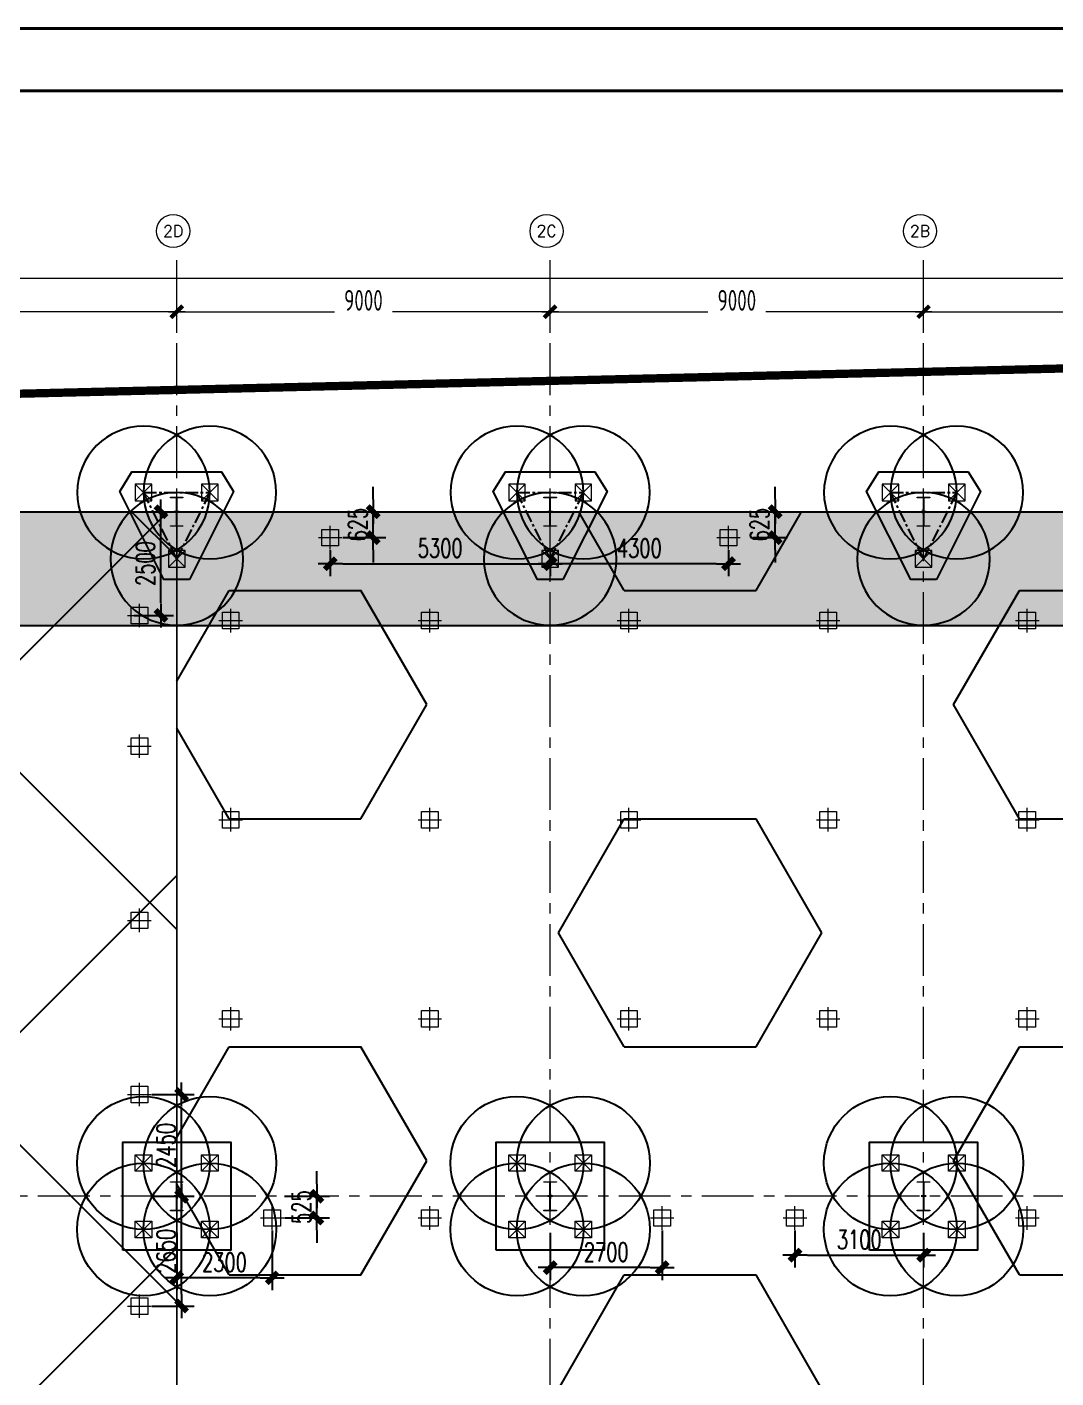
# Model space of a CAD drawing. Extents: x -1201378 to 2367219, y -619313 to 244905.
# Drawn here: x -414367 to -389566, y -2480 to 30085 of the extents above; entities that cross this region are included whole.
import ezdxf
from ezdxf.enums import TextEntityAlignment as Align

# ---------------------------------------------------------------- set-up
doc = ezdxf.new("R2010")
doc.units = 0
doc.header["$LTSCALE"] = 1000
doc.linetypes.add('CENTER', pattern=[2, 1.25, -0.25, 0.25, -0.25])
doc.linetypes.add('DASH', pattern=[0.35, 0.25, -0.1])
doc.layers.get('0').update_dxf_attribs({"linetype": 'CONTINUOUS'})
doc.layers.get('Defpoints').update_dxf_attribs({"linetype": 'CONTINUOUS'})
for name, color, linetype in [('0-cxFrame', 155, 'CONTINUOUS'), ('Hatch-一般填充', 252, 'CONTINUOUS'), ('S-DIMZ', 115, 'CONTINUOUS'), ('S-DOTE1', 140, 'CENTER'), ('S-HATCH1-W', 252, 'CONTINUOUS'), ('S-SGJ', 21, 'CONTINUOUS')]:
    doc.layers.add(name, color=color, linetype=linetype)
for name, color, linetype, lineweight in [('0-cxText', 131, 'CONTINUOUS', 25), ('S-axis', 111, 'CONTINUOUS', 0), ('S-col', 2, 'CONTINUOUS', 0), ('S-dim', 81, 'CONTINUOUS', 0), ('S-dote', 5, 'CENTER', 0), ('S-zhuang', 1, 'CONTINUOUS', 0)]:
    doc.layers.add(name, color=color, linetype=linetype, lineweight=lineweight)
doc.styles.add('_TCH_AXIS', font='COMPLEX', dxfattribs={"bigfont": 'GBCBIG'})
doc.styles.add('cx_tuming', font='simhei.ttf')
doc.styles.add('cx_tuqian1', font='')
doc.styles.add('SS1', font='tj-romans1.shx', dxfattribs={"width": 0.7, "bigfont": 'tj-hztxt1.shx'})
doc.styles.add('TSSD_Dimension', font='tssdeng.shx', dxfattribs={"width": 0.7, "bigfont": 'hztxt.shx'})
doc.styles.add('黑体', font='simhei.ttf', dxfattribs={"width": 0.8})
doc.styles.get('cx_tuqian1').set_extended_font_data('SimSun')
doc.dimstyles.new('S-150-ARCHI', dxfattribs={"dimscale": 150, "dimtxt": 3, "dimasz": 2, "dimexe": 2, "dimexo": 2, "dimgap": 1, "dimtad": 1, "dimdec": 0, "dimzin": 0, "dimdsep": 46, "dimtxsty": 'SS1', "dimblk1": 'TT', "dimblk2": 'TT', "dimsah": 1, "dimcen": 1, "dimclrd": 256, "dimclre": 256, "dimclrt": 256, "dimadec": 0, "dimazin": 0, "dimtfac": 1, "dimtdec": 0, "dimtix": 1, "dimtmove": 2, "dimatfit": 0, "dimldrblk": 'TT', "dimfxl": 2, "dimtolj": 1, "dimtzin": 0, "dimarcsym": 0})
doc.dimstyles.new('TSSD_200_200', dxfattribs={"dimtxt": 500, "dimasz": 200, "dimexe": 200, "dimexo": 500, "dimgap": 200, "dimtad": 1, "dimdec": 0, "dimzin": 0, "dimdsep": 46, "dimtxsty": 'TSSD_Dimension', "dimblk": 'ARCHTICK', "dimcen": 0, "dimdle": 200, "dimclrt": 7, "dimadec": 0, "dimazin": 0, "dimtfac": 1, "dimtdec": 0, "dimtix": 1, "dimtmove": 2, "dimatfit": 3, "dimfxl": 1, "dimtolj": 1, "dimtzin": 0, "dimarcsym": 0})

# ---------------------------------------------------------------- blocks, each defined once
blk = doc.blocks.new('_ArchTick')
at = {"color": 0, "linetype": 'ByBlock', "const_width": 0.5}
blk.add_lwpolyline([(-0.71, -0.71), (0.71, 0.71)], dxfattribs=at)
blk = doc.blocks.new('*D107')
at = {"layer": 'Defpoints', "color": 0, "transparency": 16777216}
for p in [(-110758, -176778), (-119758, -177738), (-110758, -177738)]:
    blk.add_point(p, dxfattribs=at)
at = {"layer": 'S-axis', "color": 0, "lineweight": -2, "transparency": 16777216}
for p, q in [((-119958, -176778), (-115957, -176778)), ((-119758, -177238), (-119758, -176578)), ((-110558, -176778), (-114560, -176778)), ((-110758, -177238), (-110758, -176578))]:
    blk.add_line(p, q, dxfattribs=at)
at = {"layer": 'S-axis', "color": 0, "lineweight": -2, "transparency": 16777216, "xscale": 200, "yscale": 200, "zscale": 200, "rotation": 180}
blk.add_blockref('_ArchTick', (-119758, -176778), dxfattribs=at)
at = {"layer": 'S-axis', "color": 0, "lineweight": -2, "transparency": 16777216, "xscale": 200, "yscale": 200, "zscale": 200}
blk.add_blockref('_ArchTick', (-110758, -176778), dxfattribs=at)
at = {"layer": 'S-axis', "color": 7, "transparency": 16777216, "insert": (-115258, -176503), "char_height": 500, "attachment_point": 5, "style": 'TSSD_Dimension'}
blk.add_mtext('\\A1;9000', dxfattribs=at)
blk = doc.blocks.new('*D108')
at = {"layer": 'Defpoints', "color": 0, "transparency": 16777216}
for p in [(-101758, -176778), (-110758, -177738), (-101758, -177738)]:
    blk.add_point(p, dxfattribs=at)
at = {"layer": 'S-axis', "color": 0, "lineweight": -2, "transparency": 16777216}
for p, q in [((-110958, -176778), (-106957, -176778)), ((-110758, -177238), (-110758, -176578)), ((-101558, -176778), (-105560, -176778)), ((-101758, -177238), (-101758, -176578))]:
    blk.add_line(p, q, dxfattribs=at)
at = {"layer": 'S-axis', "color": 0, "lineweight": -2, "transparency": 16777216, "xscale": 200, "yscale": 200, "zscale": 200, "rotation": 180}
blk.add_blockref('_ArchTick', (-110758, -176778), dxfattribs=at)
at = {"layer": 'S-axis', "color": 0, "lineweight": -2, "transparency": 16777216, "xscale": 200, "yscale": 200, "zscale": 200}
blk.add_blockref('_ArchTick', (-101758, -176778), dxfattribs=at)
at = {"layer": 'S-axis', "color": 7, "transparency": 16777216, "insert": (-106258, -176503), "char_height": 500, "attachment_point": 5, "style": 'TSSD_Dimension'}
blk.add_mtext('\\A1;9000', dxfattribs=at)
blk = doc.blocks.new('*D109')
at = {"layer": 'Defpoints', "color": 0, "transparency": 16777216}
for p in [(-92758, -176778), (-101758, -177738), (-92758, -177738)]:
    blk.add_point(p, dxfattribs=at)
at = {"layer": 'S-axis', "color": 0, "lineweight": -2, "transparency": 16777216}
for p, q in [((-101958, -176778), (-97957, -176778)), ((-101758, -177238), (-101758, -176578)), ((-92558, -176778), (-96560, -176778)), ((-92758, -177238), (-92758, -176578))]:
    blk.add_line(p, q, dxfattribs=at)
at = {"layer": 'S-axis', "color": 0, "lineweight": -2, "transparency": 16777216, "xscale": 200, "yscale": 200, "zscale": 200, "rotation": 180}
blk.add_blockref('_ArchTick', (-101758, -176778), dxfattribs=at)
at = {"layer": 'S-axis', "color": 0, "lineweight": -2, "transparency": 16777216, "xscale": 200, "yscale": 200, "zscale": 200}
blk.add_blockref('_ArchTick', (-92758, -176778), dxfattribs=at)
at = {"layer": 'S-axis', "color": 7, "transparency": 16777216, "insert": (-97258, -176503), "char_height": 500, "attachment_point": 5, "style": 'TSSD_Dimension'}
blk.add_mtext('\\A1;9000', dxfattribs=at)
blk = doc.blocks.new('*D110')
at = {"layer": 'Defpoints', "color": 0, "transparency": 16777216}
for p in [(-83758, -176778), (-92758, -177738), (-83758, -177738)]:
    blk.add_point(p, dxfattribs=at)
at = {"layer": 'S-axis', "color": 0, "lineweight": -2, "transparency": 16777216}
for p, q in [((-92958, -176778), (-88957, -176778)), ((-92758, -177238), (-92758, -176578)), ((-83558, -176778), (-87560, -176778)), ((-83758, -177238), (-83758, -176578))]:
    blk.add_line(p, q, dxfattribs=at)
at = {"layer": 'S-axis', "color": 0, "lineweight": -2, "transparency": 16777216, "xscale": 200, "yscale": 200, "zscale": 200, "rotation": 180}
blk.add_blockref('_ArchTick', (-92758, -176778), dxfattribs=at)
at = {"layer": 'S-axis', "color": 0, "lineweight": -2, "transparency": 16777216, "xscale": 200, "yscale": 200, "zscale": 200}
blk.add_blockref('_ArchTick', (-83758, -176778), dxfattribs=at)
at = {"layer": 'S-axis', "color": 7, "transparency": 16777216, "insert": (-88258, -176503), "char_height": 500, "attachment_point": 5, "style": 'TSSD_Dimension'}
blk.add_mtext('\\A1;9000', dxfattribs=at)
blk = doc.blocks.new('*D112')
at = {"layer": 'Defpoints', "color": 0, "transparency": 16777216}
for p in [(-82958, -175978), (-240958, -177638), (-82958, -177638)]:
    blk.add_point(p, dxfattribs=at)
at = {"layer": 'S-axis', "color": 0, "lineweight": -2, "transparency": 16777216}
for p, q in [((-240958, -177138), (-240958, -175778)), ((-82958, -177138), (-82958, -175778)), ((-241158, -175978), (-162899, -175978)), ((-82758, -175978), (-161018, -175978))]:
    blk.add_line(p, q, dxfattribs=at)
at = {"layer": 'S-axis', "color": 0, "lineweight": -2, "transparency": 16777216, "xscale": 200, "yscale": 200, "zscale": 200, "rotation": 180}
blk.add_blockref('_ArchTick', (-240958, -175978), dxfattribs=at)
at = {"layer": 'S-axis', "color": 0, "lineweight": -2, "transparency": 16777216, "xscale": 200, "yscale": 200, "zscale": 200}
blk.add_blockref('_ArchTick', (-82958, -175978), dxfattribs=at)
at = {"layer": 'S-axis', "color": 7, "transparency": 16777216, "insert": (-161958, -175703), "char_height": 500, "attachment_point": 5, "style": 'TSSD_Dimension'}
blk.add_mtext('\\A1;158000', dxfattribs=at)
blk = doc.blocks.new('nt66')
at = {"layer": 'S-col'}
blk.add_lwpolyline([(-195790, 766820), (-195490, 766820), (-195490, 766808), (-195636, 766808), (-195636, 766132), (-195490, 766132), (-195490, 766120), (-195790, 766120), (-195790, 766132), (-195644, 766132), (-195644, 766808), (-195790, 766808)], close=True, dxfattribs=at)
blk = doc.blocks.new('33333')
for p in [(39786, -43900), (48786, -43900), (57786, -43900), (39786, -60400), (48786, -60400), (57786, -60400)]:
    blk.add_blockref('nt66', p)
blk = doc.blocks.new('TK22.A0 L(Dragon)')
at = {"layer": '0-cxFrame', "color": 7, "const_width": 0.5}
blk.add_lwpolyline([(0, 0), (-1486, 0), (-1486, 841), (0, 841)], close=True, dxfattribs=at)
at = {"layer": '0-cxFrame', "const_width": 0.5}
blk.add_lwpolyline([(-80, 10), (-1466, 10), (-1466, 831), (-80, 831)], close=True, dxfattribs=at)
at = {"style": '黑体', "flags": 4}
blk.add_attdef('图幅', text='', height=3.3, dxfattribs=at).set_placement((-40, 3), align=Align.RIGHT)
at = {"layer": '0-cxText', "flags": 4}
for tag, height, style, p in [('建设单位', 3.5, 'cx_tuming', (-45, 240)), ('项目名称', 3.5, 'cx_tuming', (-45, 210)), ('子项名称', 3.5, 'cx_tuming', (-45, 180)), ('工程编号', 3.3, 'cx_tuqian1', (-35, 165)), ('图名1', 3.5, 'cx_tuming', (-45, 87)), ('图名2', 3.5, 'cx_tuming', (-45, 79)), ('图名3', 3.5, 'cx_tuming', (-45, 71)), ('出图日期', 3.3, 'cx_tuqian1', (-39, 60)), ('专业', 3.3, 'cx_tuqian1', (-55, 52)), ('图号', 3.3, 'cx_tuqian1', (-55, 44)), ('版次', 3.3, 'cx_tuqian1', (-20, 44))]:
    blk.add_attdef(tag, text='', height=height, dxfattribs=dict(at, style=style)).set_placement(p, align=Align.MIDDLE)
at = {"layer": 'Defpoints', "color": 6, "flags": 4}
for tag, height, style, p in [('tufu', 3.3, '黑体', (-12, 12)), ('dwfname', 4, 'cx_tuqian1', (-80, 3))]:
    blk.add_attdef(tag, text='', height=height, dxfattribs=dict(at, style=style)).set_placement(p, align=Align.RIGHT)
blk = doc.blocks.new('地坪桩')
at = {"layer": 'S-zhuang'}
for p, q in [((174146, 162514), (174146, 163080)), ((173863, 162797), (174429, 162797))]:
    blk.add_line(p, q, dxfattribs=at)
blk.add_lwpolyline([(173946, 162597), (173946, 162997), (174346, 162997), (174346, 162597)], close=True, dxfattribs=at)
blk = doc.blocks.new('S-ZHUANG-400')
at = {"layer": 'S-zhuang'}
for p, q in [((200, -200), (-200, 200)), ((-200, -200), (200, 200))]:
    blk.add_line(p, q, dxfattribs=at)
blk.add_lwpolyline([(-200, 200), (200, 200), (200, -200), (-200, -200)], close=True, dxfattribs=at)
blk = doc.blocks.new('CT4')
at = {"layer": 'Defpoints'}
for centre in [(-100831, -168442), (-99231, -168442), (-100831, -170042), (-99231, -170042)]:
    blk.add_circle(centre, 1600, dxfattribs=at)
at = {"layer": 'S-DOTE1', "ltscale": 0.25}
for p, q in [((-99971, -169242), (-100091, -169242)), ((-100031, -169182), (-100031, -169302))]:
    blk.add_line(p, q, dxfattribs=at)
at = {"layer": 'S-HATCH1-W'}
blk.add_lwpolyline([(-101331, -170542), (-101331, -167942), (-98731, -167942), (-98731, -170542)], close=True, dxfattribs=at)
at = {"layer": 'S-zhuang', "rotation": 90.00000000000001}
for p in [(-100831, -168442), (-99231, -168442), (-100831, -170042), (-99231, -170042)]:
    blk.add_blockref('S-ZHUANG-400', p, dxfattribs=at)
blk = doc.blocks.new('CT3')
at = {"layer": 'Defpoints'}
for centre in [(-101758, -256416), (-102558, -258016), (-100958, -258016)]:
    blk.add_circle(centre, 1600, dxfattribs=at)
at = {"layer": 'S-DOTE1', "ltscale": 0.25}
for p, q in [((-101698, -257554), (-101818, -257554)), ((-101758, -257494), (-101758, -257614))]:
    blk.add_line(p, q, dxfattribs=at)
at = {"layer": 'S-DOTE1', "linetype": 'CENTER', "ltscale": 0.25}
blk.add_lwpolyline([(-100958, -258016), (-101758, -256416), (-102558, -258016)], close=True, dxfattribs=at)
at = {"layer": 'S-HATCH1-W'}
blk.add_lwpolyline([(-101449, -255916), (-102067, -255916), (-103130, -258042), (-102837, -258516), (-100680, -258516), (-100387, -258042)], close=True, dxfattribs=at)
at = {"layer": 'S-zhuang', "rotation": 90.00000000000001}
for p in [(-101758, -256416), (-102558, -258016), (-100958, -258016)]:
    blk.add_blockref('S-ZHUANG-400', p, dxfattribs=at)
blk = doc.blocks.new('2#主楼桩')
at = {"layer": 'S-zhuang', "xscale": -1, "rotation": 180}
for p in [(-909000, -239152), (-900000, -239152), (-891000, -239152)]:
    blk.add_blockref('CT3', p, dxfattribs=at)
at = {"layer": 'S-zhuang'}
for p in [(-910727, 171144), (-901727, 171144), (-892727, 171144)]:
    blk.add_blockref('CT4', p, dxfattribs=at)
blk = doc.blocks.new('TT')
blk.add_line((-0.97, 0), (0.97, 0))
at = {"const_width": 0.45}
blk.add_lwpolyline([(-0.44, -0.44), (0.44, 0.44)], dxfattribs=at)
blk = doc.blocks.new('*D3122')
at = {"layer": 'Defpoints', "color": 0, "transparency": 16777216}
for p in [(-395858, 1377), (-392758, 1316), (-392758, 481)]:
    blk.add_point(p, dxfattribs=at)
at = {"layer": 'S-DIMZ', "lineweight": -2, "transparency": 16777216}
for p, q in [((-395858, 1077), (-395858, 181)), ((-392758, 1016), (-392758, 181)), ((-395558, 481), (-393058, 481))]:
    blk.add_line(p, q, dxfattribs=at)
at = {"layer": 'S-DIMZ', "lineweight": -2, "transparency": 16777216, "xscale": 300, "yscale": 300, "zscale": 300, "rotation": 180}
blk.add_blockref('TT', (-395858, 481), dxfattribs=at)
at = {"layer": 'S-DIMZ', "lineweight": -2, "transparency": 16777216, "xscale": 300, "yscale": 300, "zscale": 300}
blk.add_blockref('TT', (-392758, 481), dxfattribs=at)
at = {"layer": 'S-DIMZ', "transparency": 16777216, "insert": (-394308, 856), "char_height": 450, "attachment_point": 5, "style": 'SS1'}
blk.add_mtext('\\A1;3100', dxfattribs=at)
blk = doc.blocks.new('*D3132')
at = {"layer": 'Defpoints', "color": 0, "transparency": 16777216}
for p in [(-401758, 1316), (-399058, 1377), (-401758, 181)]:
    blk.add_point(p, dxfattribs=at)
at = {"layer": 'S-DIMZ', "lineweight": -2, "transparency": 16777216}
for p, q in [((-401758, 1016), (-401758, -119)), ((-399058, 1077), (-399058, -119)), ((-399358, 181), (-401458, 181))]:
    blk.add_line(p, q, dxfattribs=at)
at = {"layer": 'S-DIMZ', "lineweight": -2, "transparency": 16777216, "xscale": 300, "yscale": 300, "zscale": 300, "rotation": 180}
blk.add_blockref('TT', (-401758, 181), dxfattribs=at)
at = {"layer": 'S-DIMZ', "lineweight": -2, "transparency": 16777216, "xscale": 300, "yscale": 300, "zscale": 300}
blk.add_blockref('TT', (-399058, 181), dxfattribs=at)
at = {"layer": 'S-DIMZ', "transparency": 16777216, "insert": (-400408, 556), "char_height": 450, "attachment_point": 5, "style": 'SS1'}
blk.add_mtext('\\A1;2700', dxfattribs=at)
blk = doc.blocks.new('*D3142')
at = {"layer": 'Defpoints', "color": 0, "transparency": 16777216}
for p in [(-410758, 1316), (-408458, 1377), (-410758, -65)]:
    blk.add_point(p, dxfattribs=at)
at = {"layer": 'S-DIMZ', "lineweight": -2, "transparency": 16777216}
for p, q in [((-410758, 1016), (-410758, -365)), ((-408458, 1077), (-408458, -365)), ((-408758, -65), (-410458, -65))]:
    blk.add_line(p, q, dxfattribs=at)
at = {"layer": 'S-DIMZ', "lineweight": -2, "transparency": 16777216, "xscale": 300, "yscale": 300, "zscale": 300, "rotation": 180}
blk.add_blockref('TT', (-410758, -65), dxfattribs=at)
at = {"layer": 'S-DIMZ', "lineweight": -2, "transparency": 16777216, "xscale": 300, "yscale": 300, "zscale": 300}
blk.add_blockref('TT', (-408458, -65), dxfattribs=at)
at = {"layer": 'S-DIMZ', "transparency": 16777216, "insert": (-409608, 310), "char_height": 450, "attachment_point": 5, "style": 'SS1'}
blk.add_mtext('\\A1;2300', dxfattribs=at)
blk = doc.blocks.new('*D3143')
at = {"layer": 'Defpoints', "color": 0, "transparency": 16777216}
for p in [(-408458, 1902), (-407380, 1902), (-408458, 1377)]:
    blk.add_point(p, dxfattribs=at)
at = {"layer": 'S-DIMZ', "lineweight": -2, "transparency": 16777216}
for p, q in [((-407380, 2202), (-407380, 2502)), ((-408158, 1902), (-407080, 1902)), ((-407380, 1377), (-407380, 1902)), ((-408158, 1377), (-407080, 1377)), ((-407380, 1077), (-407380, 777))]:
    blk.add_line(p, q, dxfattribs=at)
at = {"layer": 'S-DIMZ', "lineweight": -2, "transparency": 16777216, "xscale": 300, "yscale": 300, "zscale": 300}
for p, rotation in [((-407380, 1902), 270), ((-407380, 1377), 90)]:
    blk.add_blockref('TT', p, dxfattribs=dict(at, rotation=rotation))
at = {"layer": 'S-DIMZ', "transparency": 16777216, "insert": (-407755, 1639), "char_height": 450, "attachment_point": 5, "rotation": 90, "style": 'SS1'}
blk.add_mtext('\\A1;525', dxfattribs=at)
blk = doc.blocks.new('*D3294')
at = {"layer": 'Defpoints', "color": 0, "transparency": 16777216}
for p in [(-411658, 1902), (-410642, 1902), (-411658, -748)]:
    blk.add_point(p, dxfattribs=at)
at = {"layer": 'S-DIMZ', "lineweight": -2, "transparency": 16777216}
for p, q in [((-411358, 1902), (-410342, 1902)), ((-410642, -448), (-410642, 1602)), ((-411358, -748), (-410342, -748))]:
    blk.add_line(p, q, dxfattribs=at)
at = {"layer": 'S-DIMZ', "lineweight": -2, "transparency": 16777216, "xscale": 300, "yscale": 300, "zscale": 300}
for p, rotation in [((-410642, 1902), 90), ((-410642, -748), 270)]:
    blk.add_blockref('TT', p, dxfattribs=dict(at, rotation=rotation))
at = {"layer": 'S-DIMZ', "transparency": 16777216, "insert": (-411017, 577), "char_height": 450, "attachment_point": 5, "rotation": 90, "style": 'SS1'}
blk.add_mtext('\\A1;2650', dxfattribs=at)
blk = doc.blocks.new('*D3295')
at = {"layer": 'Defpoints', "color": 0, "transparency": 16777216}
for p in [(-411658, 4352), (-410642, 4352), (-411658, 1902)]:
    blk.add_point(p, dxfattribs=at)
at = {"layer": 'S-DIMZ', "lineweight": -2, "transparency": 16777216}
for p, q in [((-411358, 4352), (-410342, 4352)), ((-410642, 2202), (-410642, 4052)), ((-411358, 1902), (-410342, 1902))]:
    blk.add_line(p, q, dxfattribs=at)
at = {"layer": 'S-DIMZ', "lineweight": -2, "transparency": 16777216, "xscale": 300, "yscale": 300, "zscale": 300}
for p, rotation in [((-410642, 4352), 90), ((-410642, 1902), 270)]:
    blk.add_blockref('TT', p, dxfattribs=dict(at, rotation=rotation))
at = {"layer": 'S-DIMZ', "transparency": 16777216, "insert": (-411017, 3127), "char_height": 450, "attachment_point": 5, "rotation": 90, "style": 'SS1'}
blk.add_mtext('\\A1;2450', dxfattribs=at)
blk = doc.blocks.new('*D3306')
at = {"layer": 'Defpoints', "color": 0, "transparency": 16777216}
for p in [(-412086, 18402), (-411139, 18402), (-412086, 15902)]:
    blk.add_point(p, dxfattribs=at)
at = {"layer": 'S-DIMZ', "lineweight": -2, "transparency": 16777216}
for p, q in [((-411786, 18402), (-410839, 18402)), ((-411139, 16202), (-411139, 18102)), ((-411786, 15902), (-410839, 15902))]:
    blk.add_line(p, q, dxfattribs=at)
at = {"layer": 'S-DIMZ', "lineweight": -2, "transparency": 16777216, "xscale": 300, "yscale": 300, "zscale": 300}
for p, rotation in [((-411139, 18402), 90), ((-411139, 15902), 270)]:
    blk.add_blockref('TT', p, dxfattribs=dict(at, rotation=rotation))
at = {"layer": 'S-DIMZ', "transparency": 16777216, "insert": (-411514, 17152), "char_height": 450, "attachment_point": 5, "rotation": 90, "style": 'SS1'}
blk.add_mtext('\\A1;2500', dxfattribs=at)
blk = doc.blocks.new('*D3498')
at = {"layer": 'Defpoints', "color": 0, "transparency": 16777216}
for p in [(-407058, 18402), (-406022, 18402), (-407058, 17777)]:
    blk.add_point(p, dxfattribs=at)
at = {"layer": 'S-DIMZ', "lineweight": -2, "transparency": 16777216}
for p, q in [((-406022, 18702), (-406022, 19002)), ((-406758, 18402), (-405722, 18402)), ((-406022, 17777), (-406022, 18402)), ((-406758, 17777), (-405722, 17777)), ((-406022, 17477), (-406022, 17177))]:
    blk.add_line(p, q, dxfattribs=at)
at = {"layer": 'S-DIMZ', "lineweight": -2, "transparency": 16777216, "xscale": 300, "yscale": 300, "zscale": 300}
for p, rotation in [((-406022, 18402), 270), ((-406022, 17777), 90)]:
    blk.add_blockref('TT', p, dxfattribs=dict(at, rotation=rotation))
at = {"layer": 'S-DIMZ', "transparency": 16777216, "insert": (-406397, 18089), "char_height": 450, "attachment_point": 5, "rotation": 90, "style": 'SS1'}
blk.add_mtext('\\A1;625', dxfattribs=at)
blk = doc.blocks.new('*D3499')
at = {"layer": 'Defpoints', "color": 0, "transparency": 16777216}
for p in [(-407058, 17777), (-401758, 17777), (-401758, 17148)]:
    blk.add_point(p, dxfattribs=at)
at = {"layer": 'S-DIMZ', "lineweight": -2, "transparency": 16777216}
for p, q in [((-407058, 17477), (-407058, 16848)), ((-401758, 17477), (-401758, 16848)), ((-406758, 17148), (-402058, 17148))]:
    blk.add_line(p, q, dxfattribs=at)
at = {"layer": 'S-DIMZ', "lineweight": -2, "transparency": 16777216, "xscale": 300, "yscale": 300, "zscale": 300, "rotation": 180}
blk.add_blockref('TT', (-407058, 17148), dxfattribs=at)
at = {"layer": 'S-DIMZ', "lineweight": -2, "transparency": 16777216, "xscale": 300, "yscale": 300, "zscale": 300}
blk.add_blockref('TT', (-401758, 17148), dxfattribs=at)
at = {"layer": 'S-DIMZ', "transparency": 16777216, "insert": (-404408, 17523), "char_height": 450, "attachment_point": 5, "style": 'SS1'}
blk.add_mtext('\\A1;5300', dxfattribs=at)
blk = doc.blocks.new('*D3500')
at = {"layer": 'Defpoints', "color": 0, "transparency": 16777216}
for p in [(-397258, 18402), (-396334, 18402), (-397176, 17777)]:
    blk.add_point(p, dxfattribs=at)
at = {"layer": 'S-DIMZ', "lineweight": -2, "transparency": 16777216}
for p, q in [((-396334, 18702), (-396334, 19002)), ((-396958, 18402), (-396034, 18402)), ((-396334, 17777), (-396334, 18402)), ((-396876, 17777), (-396034, 17777)), ((-396334, 17477), (-396334, 17177))]:
    blk.add_line(p, q, dxfattribs=at)
at = {"layer": 'S-DIMZ', "lineweight": -2, "transparency": 16777216, "xscale": 300, "yscale": 300, "zscale": 300}
for p, rotation in [((-396334, 18402), 270), ((-396334, 17777), 90)]:
    blk.add_blockref('TT', p, dxfattribs=dict(at, rotation=rotation))
at = {"layer": 'S-DIMZ', "transparency": 16777216, "insert": (-396709, 18089), "char_height": 450, "attachment_point": 5, "rotation": 90, "style": 'SS1'}
blk.add_mtext('\\A1;625', dxfattribs=at)
blk = doc.blocks.new('*D3501')
at = {"layer": 'Defpoints', "color": 0, "transparency": 16777216}
for p in [(-401758, 17777), (-397458, 17777), (-401758, 17148)]:
    blk.add_point(p, dxfattribs=at)
at = {"layer": 'S-DIMZ', "lineweight": -2, "transparency": 16777216}
for p, q in [((-401758, 17477), (-401758, 16848)), ((-397458, 17477), (-397458, 16848)), ((-397758, 17148), (-401458, 17148))]:
    blk.add_line(p, q, dxfattribs=at)
at = {"layer": 'S-DIMZ', "lineweight": -2, "transparency": 16777216, "xscale": 300, "yscale": 300, "zscale": 300, "rotation": 180}
blk.add_blockref('TT', (-401758, 17148), dxfattribs=at)
at = {"layer": 'S-DIMZ', "lineweight": -2, "transparency": 16777216, "xscale": 300, "yscale": 300, "zscale": 300}
blk.add_blockref('TT', (-397458, 17148), dxfattribs=at)
at = {"layer": 'S-DIMZ', "transparency": 16777216, "insert": (-399608, 17523), "char_height": 450, "attachment_point": 5, "style": 'SS1'}
blk.add_mtext('\\A1;4300', dxfattribs=at)
blk = doc.blocks.new('2#轴网')
at = {"layer": 'S-axis'}
for centre in [(-110843.4, -174832), (-101843.4, -174832), (-92843.4, -174832)]:
    blk.add_circle(centre, 400, dxfattribs=at)
at = {"layer": 'S-dote'}
for p, q in [((-110758.5, -270787), (-110758.5, -175298.2)), ((-101758.5, -270787), (-101758.5, -175298.2)), ((-92758.5, -270787), (-92758.5, -175298.2)), ((-74854.3, -181598.2), (-251154.3, -181598.2)), ((-74854.3, -198098.2), (-251154.3, -198098.2))]:
    blk.add_line(p, q, dxfattribs=at)
at = {"layer": 'S-axis', "style": '_TCH_AXIS'}
for s, height, p, p2 in [('2D', 276.42, (-111086.9, -174970.3), (-110599.9, -174970.3)), ('2C', 288.12, (-102083.5, -174976.1), (-101603.3, -174976.1)), ('2B', 276.42, (-93086.9, -174970.3), (-92599.9, -174970.3))]:
    blk.add_text(s, height=height, dxfattribs=at).set_placement(p, p2, align=Align.FIT)
at = {"layer": 'S-axis'}
for base, p1, p2, picture, middle in [((-82958.5, -175978.2), (-240958.5, -177638.2), (-82958.5, -177638.2), '*D112', (-161958.5, -175703.2)), ((-110758.5, -176778.2), (-119758.5, -177738.2), (-110758.5, -177738.2), '*D107', (-115258.5, -176503.2)), ((-101758.5, -176778.2), (-110758.5, -177738.2), (-101758.5, -177738.2), '*D108', (-106258.5, -176503.2)), ((-92758.5, -176778.2), (-101758.5, -177738.2), (-92758.5, -177738.2), '*D109', (-97258.5, -176503.2)), ((-83758.5, -176778.2), (-92758.5, -177738.2), (-83758.5, -177738.2), '*D110', (-88258.5, -176503.2))]:
    dim = blk.add_linear_dim(base=base, p1=p1, p2=p2, angle=0, dimstyle='TSSD_200_200', dxfattribs=at)
    dim.commit()
    dim.dimension.update_dxf_attribs({"geometry": picture, "text_midpoint": middle, "dimtype": 161})

msp = doc.modelspace()

# ---------------------------------------------------------------- hatches: boundary and pattern name
at = {"layer": 'Hatch-一般填充'}
h = msp.add_hatch(dxfattribs=at)
h.set_pattern_fill('ANSI37', color=256, scale=2000)
h.set_pattern_definition([(45, (-600000, 0), (-4490.13, 4490.13), []), (135, (-600000, 0), (-4490.13, -4490.13), [])])
edge = h.paths.add_edge_path()
edge.add_line((-509758.5, 18401.8), (-509758.5, -64098.2))
edge.add_line((-509758.5, -64098.2), (-410758.5, -64098.2))
edge.add_line((-410758.5, -64098.2), (-410758.5, 18401.8))
edge.add_line((-410758.5, 18401.8), (-509758.5, 18401.8))
h = msp.add_hatch(dxfattribs=at)
h.set_pattern_fill('HEX', color=256, scale=1000)
h.set_pattern_definition([(0, (-600000, 0), (0, 5499.26), [3175, -6350]), (120, (-600000, 0), (-4762.5, -2749.63), [3175, -6350]), (60, (-596825, 0), (-4762.5, 2749.63), [3175, -6350])])
h.paths.add_polyline_path([(-410758.5, 18401.8), (-410758.5, -64098.2), (-383758.5, -64098.2), (-383758.5, 18401.8)])
at = {"layer": 'S-SGJ'}
h = msp.add_hatch(dxfattribs=at)
h.set_pattern_fill('ANSI36', color=251, scale=50)
h.paths.add_polyline_path([(-509758.5, -64098.2), (-540058.5, -64098.2), (-540058.5, -47598.2), (-521421, 10151.8), (-518758.5, 10151.8), (-518758.5, 18401.8), (-383758.5, 18401.8), (-383758.5, -64098.2), (-385458.5, -64098.2), (-385458.5, 15651.8), (-410758.5, 15651.8), (-491458.5, 15651.8), (-499858.5, 15901.8), (-509758.5, 16251.8), (-509758.5, 17478.1), (-517158.5, 17478.1), (-517158.5, 15176.8), (-516958.5, 10376.8), (-521558.5, 5576.8), (-521858.5, 776.8), (-524958.5, -4023.2), (-526758.5, -8823.2), (-526758.5, -12123.2), (-529758.5, -18423.2), (-529958.5, -23246.8), (-531558.5, -28023.2), (-534958.5, -33423.2), (-538558.5, -44423.2), (-539358.5, -47598.2), (-539358.5, -63623.2), (-509758.5, -63623.2), (-509758.5, -63623.2)])

# ---------------------------------------------------------------- linework, layer by layer
at = {"layer": 'S-dim'}
for points in [[(-509758.5, 18401.8), (-509758.5, -64098.2), (-410758.5, -64098.2), (-410758.5, 18401.8), (-509758.5, 18401.8)], [(-410758.5, 18401.8), (-410758.5, -64098.2), (-383758.5, -64098.2), (-383758.5, 18401.8), (-410758.5, 18401.8)]]:
    msp.add_lwpolyline(points, dxfattribs=at)
at = {"layer": 'S-SGJ', "linetype": 'DASH', "ltscale": 10, "const_width": 200}
msp.add_lwpolyline([(-455758.5, 20249.3), (-455758.5, -21751), (-428758.5, -21751), (-428758.5, -40102.3), (-392758.5, -40102.3), (-392762.5, -64221), (-378163.8, -64221), (-378163.8, 22125.8), (-455758.5, 20249.3)], dxfattribs=at)
at = {"layer": 'S-SGJ'}
msp.add_lwpolyline([(-518758.5, 18401.8), (-383758.5, 18401.8), (-383758.5, -64098.2), (-385458.5, -64098.2), (-385458.5, 15651.8), (-410758.5, 15651.8), (-491458.5, 15651.8)], dxfattribs=at)

# ---------------------------------------------------------------- block references
at = {"layer": '0-cxFrame', "xscale": 150, "yscale": 150, "zscale": 150}
msp.add_blockref('TK22.A0 L(Dragon)', (-350573.1, -96102.2), dxfattribs=at)
at = {"layer": 'S-axis'}
msp.add_blockref('2#轴网', (-300000, 200000), dxfattribs=at)
at = {"layer": 'S-col'}
for name, p in [('2#主楼桩', (600000, 0)), ('33333', (-254904.3, -704168.2))]:
    msp.add_blockref(name, p, dxfattribs=at)
at = {"layer": 'S-zhuang'}
for p in [(-581204.4, -145020.2), (-571604.4, -145020.2), (-585804.4, -146895.2), (-583604.4, -147020.2), (-578804.4, -147020.2), (-574004.4, -147020.2), (-569204.4, -147020.2), (-564404.4, -147020.2), (-585804.4, -150045.2), (-583604.4, -151820.2), (-578804.4, -151820.2), (-574004.4, -151820.2), (-569204.4, -151820.2), (-564404.4, -151820.2), (-585804.4, -154245.2), (-583604.4, -156620.2), (-578804.4, -156620.2), (-574004.4, -156620.2), (-569204.4, -156620.2), (-564404.4, -156620.2), (-585804.4, -158445.2), (-582604.4, -161420.2), (-578804.4, -161420.2), (-573204.4, -161420.2), (-570004.4, -161420.2), (-564404.4, -161420.2), (-585804.4, -163545.2)]:
    msp.add_blockref('地坪桩', p, dxfattribs=at)

# ---------------------------------------------------------------- dimensions: what is measured, and where the dimension line sits
at = {"layer": 'S-DIMZ'}
for base, p1, p2, picture, middle in [((-406022.2, 18401.8), (-407058.5, 17776.8), (-407058.5, 18401.8), '*D3498', (-406397.2, 18089.3)), ((-396333.6, 18401.8), (-397175.6, 17776.8), (-397258.5, 18401.8), '*D3500', (-396708.6, 18089.3)), ((-411139.3, 18401.8), (-412086.2, 15901.8), (-412086.2, 18401.8), '*D3306', (-411514.3, 17151.8)), ((-410642, 4351.8), (-411658.5, 1901.8), (-411658.5, 4351.8), '*D3295', (-411017, 3126.8)), ((-407380.4, 1901.8), (-408458.5, 1376.8), (-408458.5, 1901.8), '*D3143', (-407755.4, 1639.3)), ((-410642, 1901.8), (-411658.5, -748.2), (-411658.5, 1901.8), '*D3294', (-411017, 576.8))]:
    dim = msp.add_linear_dim(base=base, p1=p1, p2=p2, angle=90, dimstyle='S-150-ARCHI', dxfattribs=at)
    dim.commit()
    dim.dimension.update_dxf_attribs({"geometry": picture, "text_midpoint": middle})
for base, p1, p2, picture, middle in [((-401758.5, 17147.8), (-407058.5, 17776.8), (-401758.5, 17776.8), '*D3499', (-404408.5, 17522.8)), ((-401758.5, 17147.8), (-397458.5, 17776.8), (-401758.5, 17776.8), '*D3501', (-399608.5, 17522.8)), ((-410758.5, -64.6), (-408458.5, 1376.8), (-410758.5, 1316.2), '*D3142', (-409608.5, 310.4)), ((-401758.5, 180.9), (-399058.5, 1376.8), (-401758.5, 1316.2), '*D3132', (-400408.5, 555.9)), ((-392758.5, 480.6), (-395858.5, 1376.8), (-392758.5, 1316.2), '*D3122', (-394308.5, 855.6))]:
    dim = msp.add_linear_dim(base=base, p1=p1, p2=p2, dimstyle='S-150-ARCHI', dxfattribs=at)
    dim.commit()
    dim.dimension.update_dxf_attribs({"geometry": picture, "text_midpoint": middle})

doc.saveas('drawing.dxf')
